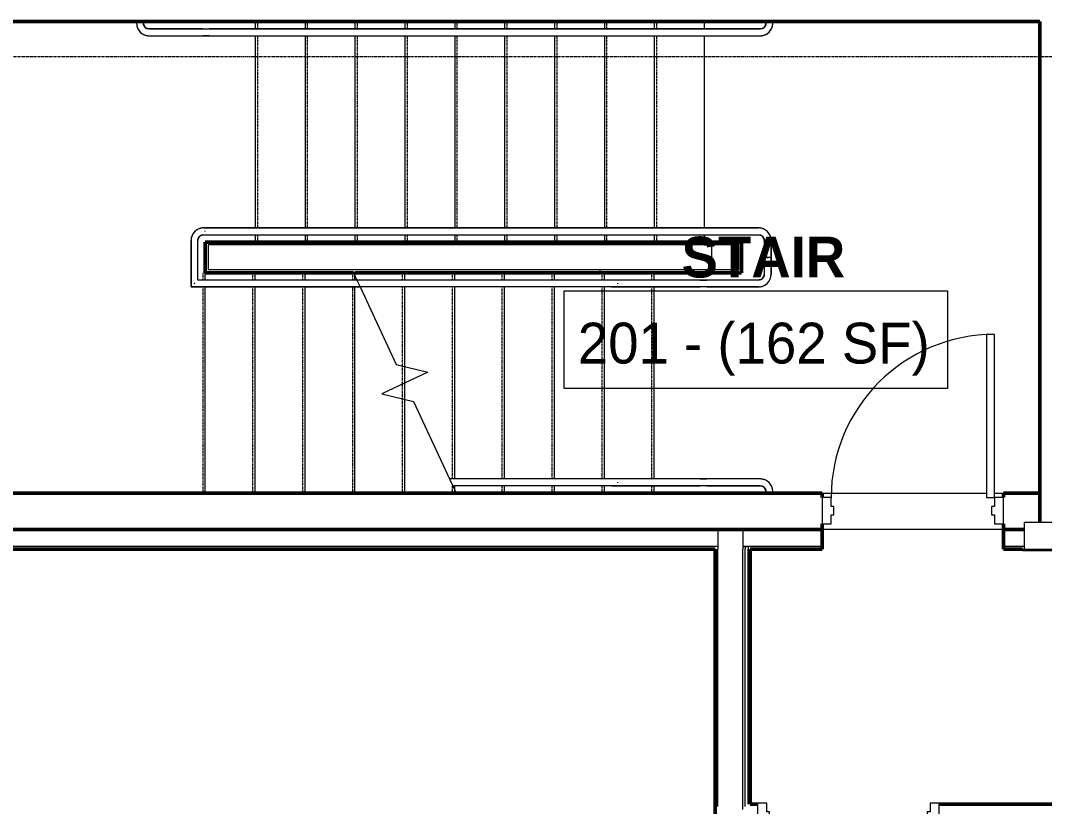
# Model space of a CAD drawing. Header units: inches. Extents: x -4218 to -1830, y 9767 to 12426.
# Drawn here: x -3812.1 to -3586.3, y 11369.9 to 11543.2 of the extents above; entities that cross this region are included whole.
import ezdxf

# ---------------------------------------------------------------- set-up
doc = ezdxf.new("R2010")
doc.units = ezdxf.units.IN
doc.header["$MEASUREMENT"] = 0
doc.linetypes.add('Grid Line 1_2_', pattern=[0.875, 0.5, -0.125, 0.125, -0.125])
doc.linetypes.add('Overhead 1_16_', pattern=[0.101562, 0.0625, -0.039062])
for name, color, linetype, lineweight in [('0-1', 7, 'Continuous', 5), ('0-3', 10, 'Continuous', 9), ('A-AREA-IDEN', 2, 'Continuous', 9), ('A-DOOR-1', 10, 'Continuous', 9), ('A-DOOR-2', 50, 'Continuous', 20), ('A-DOOR-FRAM-1', 50, 'Continuous', 20), ('A-FLOR-1', 253, 'Continuous', 9), ('A-FLOR-2', 252, 'Continuous', 9), ('A-FLOR-3', 10, 'Continuous', 9), ('A-FLOR-4', 192, 'Continuous', 9), ('A-FLOR-HRAL-1', 10, 'Continuous', 9), ('A-FLOR-HRAL-2', 252, 'Continuous', 9), ('A-WALL-1', 7, 'Continuous', 50), ('A-WALL-2', 250, 'Continuous', 13), ('E-FIRE-1', 10, 'Continuous', 9), ('I-WALL-1', 7, 'Continuous', 50), ('S-GRID-1', 1, 'Grid Line 1_2_', 9), ('S-STRS-1', 252, 'Continuous', 9), ('S-STRS-2', 253, 'Continuous', 9), ('S-STRS-3', 10, 'Continuous', 9), ('S-STRS-4', 10, 'Overhead 1_16_', 9), ('S-STRS-5', 252, 'Overhead 1_16_', 9), ('S-STRS-MBND-1', 10, 'Continuous', 9)]:
    doc.layers.add(name, color=color, linetype=linetype, lineweight=lineweight)
doc.styles.add('Century Gothic', font='ufonts.com_century-gothic.ttf', dxfattribs={"height": 9})
doc.styles.add('Century Gothic_B', font='GOTHICB.TTF', dxfattribs={"height": 9})

# ---------------------------------------------------------------- blocks, each defined once
blk = doc.blocks.new('HOLLOW METAL - UNIT DOOR-2191978-BACKGROUND - 2ND FLOOR')
at = {"layer": 'A-DOOR-1'}
blk.add_arc((18, 4.125), 36, 90, 180, dxfattribs=at)
at = {"layer": 'A-DOOR-2'}
for p, q in [((18, 40.125), (16.25, 40.125)), ((16.25, 40.125), (16.25, 4.125)), ((18, 4.125), (18, 40.125)), ((16.25, 4.125), (18, 4.125))]:
    blk.add_line(p, q, dxfattribs=at)
at = {"layer": 'A-DOOR-FRAM-1'}
for p, q in [((-18, 4.125), (-20, 4.125)), ((-20, 4.125), (-20, -3.875)), ((-18, 2.1875), (-18, 4.125)), ((18, 4.125), (18, 2.1875)), ((20, 4.125), (18, 4.125)), ((20, -3.875), (20, 4.125)), ((-17.375, 2.1875), (-18, 2.1875)), ((-17.375, -1.9375), (-17.375, 2.1875)), ((18, 2.1875), (17.375, 2.1875)), ((17.375, 2.1875), (17.375, -1.9375)), ((-18, -3.875), (-18, -1.9375)), ((-18, -1.9375), (-17.375, -1.9375)), ((17.375, -1.9375), (18, -1.9375)), ((18, -1.9375), (18, -3.875)), ((-20, -3.875), (-18, -3.875)), ((18, -3.875), (20, -3.875))]:
    blk.add_line(p, q, dxfattribs=at)
blk = doc.blocks.new('104416 - Fire Extinguishers - Wall - Class A - Light - 2A-2205784-BACKGROUND - 2ND FLOOR')
at = {"layer": 'E-FIRE-1'}
for p, q in [((13.19, 2.44), (13.19, 2.19)), ((23.19, 2.44), (13.19, 2.44)), ((13.19, 2.44), (23.19, 2.44)), ((13.19, 2.44), (13.19, 2.19)), ((14.41, 2.44), (14.41, 2.69)), ((14.44, 2.69), (14.84, 2.69)), ((14.44, 2.44), (14.44, 2.69)), ((14.84, 2.69), (15.03, 2.69)), ((14.84, 2.44), (14.84, 2.69)), ((15.03, 2.69), (15.11, 2.69)), ((15.03, 2.44), (15.03, 2.69)), ((15.11, 2.69), (15.24, 2.69)), ((15.11, 2.44), (15.11, 2.69)), ((15.24, 2.69), (15.51, 2.69)), ((15.24, 2.44), (15.24, 2.69)), ((15.51, 2.69), (15.73, 2.69)), ((15.51, 2.44), (15.51, 2.69)), ((15.73, 2.69), (15.87, 2.69)), ((15.73, 2.44), (15.73, 2.69)), ((15.87, 2.69), (15.91, 2.69)), ((15.87, 2.44), (15.87, 2.69)), ((15.91, 2.44), (15.91, 2.69)), ((15.94, 2.44), (15.94, 2.69)), ((23.19, 2.19), (23.19, 2.44)), ((23.19, 2.19), (23.19, 2.44)), ((23.19, 2.19), (13.19, 2.19)), ((13.63, -3.81), (13.63, 2.19)), ((22.75, 2.19), (22.75, -3.81)), ((22.75, -3.81), (13.63, -3.81))]:
    blk.add_line(p, q, dxfattribs=at)
blk = doc.blocks.new('CTR - 1st Phase - Common Walls_rvt-1-BACKGROUND - 2ND FLOOR')
at = {"layer": 'A-WALL-1'}
for p, q in [((-3635.32, 11430.99), (-3827.32, 11430.99)), ((-3635.32, 11426.61), (-3635.32, 11430.99)), ((-3590.7, 11430.99), (-3595.32, 11430.99)), ((-3595.32, 11430.99), (-3595.32, 11426.61)), ((-3827.32, 11426.61), (-3658.9, 11426.61)), ((-3651.15, 11426.61), (-3635.32, 11426.61)), ((-3595.32, 11426.61), (-3591.14, 11426.61))]:
    blk.add_line(p, q, dxfattribs=at)
at = {"layer": 'A-WALL-2'}
for p, q in [((-3658.27, 11430.74), (-3827.32, 11430.74)), ((-3658.27, 11430.74), (-3652.77, 11430.74)), ((-3658.27, 11430.74), (-3658.27, 11427.24)), ((-3652.77, 11430.74), (-3658.27, 11430.74)), ((-3652.77, 11430.74), (-3652.77, 11427.24)), ((-3635.32, 11430.74), (-3652.77, 11430.74)), ((-3590.7, 11430.74), (-3595.32, 11430.74)), ((-3658.27, 11427.24), (-3827.32, 11427.24)), ((-3658.27, 11427.24), (-3658.27, 11426.61)), ((-3658.27, 11370.36), (-3658.27, 11426.61)), ((-3652.77, 11427.24), (-3652.27, 11427.24)), ((-3652.77, 11427.24), (-3652.77, 11426.61)), ((-3652.27, 11427.24), (-3652.77, 11427.24)), ((-3652.77, 11370.36), (-3652.77, 11426.61)), ((-3652.27, 11427.24), (-3651.65, 11427.24)), ((-3652.27, 11427.24), (-3652.27, 11426.61)), ((-3651.65, 11427.24), (-3652.27, 11427.24)), ((-3652.27, 11370.36), (-3652.27, 11426.61)), ((-3651.65, 11427.24), (-3651.65, 11426.61)), ((-3635.32, 11427.24), (-3651.65, 11427.24)), ((-3651.65, 11370.36), (-3651.65, 11426.61)), ((-3590.7, 11427.24), (-3595.32, 11427.24)), ((-3658.27, 11369.86), (-3658.27, 11370.36)), ((-3652.77, 11369.24), (-3652.77, 11370.36)), ((-3652.27, 11369.86), (-3652.27, 11370.36))]:
    blk.add_line(p, q, dxfattribs=at)
at = {"layer": 'I-WALL-1'}
for p, q in [((-3658.9, 11426.61), (-3658.9, 11370.36)), ((-3651.15, 11370.36), (-3651.15, 11426.61)), ((-3658.9, 11370.36), (-3658.9, 11363.24)), ((-3649.52, 11370.36), (-3651.15, 11370.36)), ((-3479.55, 11370.36), (-3609.52, 11370.36))]:
    blk.add_line(p, q, dxfattribs=at)
at = {"layer": '0-3', "rotation": 180}
for name, p in [('104416 - Fire Extinguishers - Wall - Class A - Light - 2A-2205784-BACKGROUND - 2ND FLOOR', (-3567.95, 11428.8)), ('HOLLOW METAL - UNIT DOOR-2191978-BACKGROUND - 2ND FLOOR', (-3629.52, 11366.74))]:
    blk.add_blockref(name, p, dxfattribs=at)
blk = doc.blocks.new('HOLLOW METAL - STAIR DOOR 3-0 x 7-0-2453423-BACKGROUND - 2ND FLOOR')
at = {"layer": 'A-DOOR-1'}
blk.add_arc((18, 3.25), 36, 90, 180, dxfattribs=at)
at = {"layer": 'A-DOOR-2'}
for p, q in [((18, 39.25), (16.25, 39.25)), ((16.25, 39.25), (16.25, 3.25)), ((18, 3.25), (18, 39.25)), ((16.25, 3.25), (18, 3.25))]:
    blk.add_line(p, q, dxfattribs=at)
at = {"layer": 'A-DOOR-FRAM-1'}
for p, q in [((-18, 3.25), (-20, 3.25)), ((-20, 3.25), (-20, -2.5)), ((-18, 1.3125), (-18, 3.25)), ((18, 3.25), (18, 1.3125)), ((20, 3.25), (18, 3.25)), ((20, -2.5), (20, 3.25)), ((-17.375, 1.3125), (-18, 1.3125)), ((-17.375, -0.5625), (-17.375, 1.3125)), ((18, 1.3125), (17.375, 1.3125)), ((17.375, 1.3125), (17.375, -0.5625)), ((-18, -2.5), (-18, -0.5625)), ((-18, -0.5625), (-17.375, -0.5625)), ((17.375, -0.5625), (18, -0.5625)), ((18, -0.5625), (18, -2.5)), ((-20, -2.5), (-18, -2.5)), ((18, -2.5), (20, -2.5))]:
    blk.add_line(p, q, dxfattribs=at)
blk = doc.blocks.new('Top Rail Type - Top Rail_Internal_-2424881-BACKGROUND - 2ND FLOOR')
at = {"layer": 'A-FLOR-HRAL-1'}
for p, q in [((-3771.3, 11497.49), (-3771.7, 11497.49)), ((-3771.7, 11495.99), (-3771.3, 11495.99)), ((-3759.93, 11497.49), (-3771.11, 11497.49)), ((-3771.11, 11495.99), (-3759.93, 11495.99)), ((-3661.41, 11497.49), (-3759.93, 11497.49)), ((-3759.93, 11495.99), (-3661.41, 11495.99)), ((-3649.32, 11497.49), (-3660.76, 11497.49)), ((-3660.76, 11495.99), (-3649.32, 11495.99)), ((-3774.45, 11494.74), (-3774.45, 11484.49)), ((-3772.95, 11485.99), (-3772.95, 11494.74)), ((-3648.07, 11494.74), (-3648.07, 11490.99)), ((-3646.57, 11490.99), (-3646.57, 11494.74)), ((-3647.23, 11490.99), (-3647.42, 11490.99)), ((-3774.45, 11484.49), (-3771.89, 11484.49)), ((-3771.89, 11485.99), (-3772.95, 11485.99)), ((-3737.9, 11485.99), (-3771.23, 11485.99)), ((-3771.23, 11484.49), (-3737.2, 11484.49))]:
    blk.add_line(p, q, dxfattribs=at)
at = {"layer": 'A-FLOR-HRAL-1', "flags": 128}
for points in [[(-3771.7, 11497.49), (-3771.81, 11497.49), (-3771.92, 11497.48), (-3772.03, 11497.47), (-3772.14, 11497.45), (-3772.25, 11497.43), (-3772.35, 11497.41), (-3772.46, 11497.38), (-3772.56, 11497.35), (-3772.67, 11497.31), (-3772.77, 11497.27), (-3772.87, 11497.23), (-3772.97, 11497.18), (-3773.07, 11497.13), (-3773.16, 11497.07), (-3773.25, 11497.01), (-3773.34, 11496.95), (-3773.43, 11496.88), (-3773.51, 11496.81), (-3773.59, 11496.73), (-3773.67, 11496.66), (-3773.75, 11496.57), (-3773.82, 11496.49), (-3773.89, 11496.41), (-3773.95, 11496.32), (-3774.01, 11496.23), (-3774.07, 11496.13), (-3774.12, 11496.04), (-3774.17, 11495.94), (-3774.22, 11495.84), (-3774.26, 11495.74), (-3774.3, 11495.63), (-3774.33, 11495.53), (-3774.36, 11495.42), (-3774.39, 11495.31), (-3774.41, 11495.21), (-3774.43, 11495.1), (-3774.44, 11494.99), (-3774.45, 11494.88), (-3774.45, 11494.77), (-3774.45, 11494.74)], [(-3772.95, 11494.74), (-3772.95, 11494.79), (-3772.94, 11494.84), (-3772.94, 11494.89), (-3772.93, 11494.94), (-3772.92, 11494.99), (-3772.91, 11495.04), (-3772.9, 11495.08), (-3772.89, 11495.13), (-3772.87, 11495.18), (-3772.85, 11495.23), (-3772.83, 11495.27), (-3772.81, 11495.32), (-3772.78, 11495.36), (-3772.76, 11495.4), (-3772.73, 11495.45), (-3772.7, 11495.49), (-3772.67, 11495.53), (-3772.64, 11495.56), (-3772.6, 11495.6), (-3772.57, 11495.64), (-3772.53, 11495.67), (-3772.5, 11495.7), (-3772.46, 11495.73), (-3772.42, 11495.76), (-3772.37, 11495.79), (-3772.33, 11495.82), (-3772.29, 11495.84), (-3772.24, 11495.86), (-3772.2, 11495.89), (-3772.15, 11495.9), (-3772.1, 11495.92), (-3772.06, 11495.94), (-3772.01, 11495.95), (-3771.96, 11495.96), (-3771.91, 11495.97), (-3771.86, 11495.98), (-3771.81, 11495.98), (-3771.76, 11495.99), (-3771.71, 11495.99), (-3771.7, 11495.99)], [(-3660.76, 11497.49), (-3660.81, 11497.49), (-3660.86, 11497.49), (-3660.91, 11497.49), (-3660.95, 11497.49), (-3661, 11497.49), (-3661.05, 11497.49), (-3661.1, 11497.49), (-3661.15, 11497.49), (-3661.2, 11497.49), (-3661.24, 11497.49), (-3661.29, 11497.49), (-3661.33, 11497.49), (-3661.38, 11497.49), (-3661.41, 11497.49)], [(-3661.41, 11495.99), (-3661.37, 11495.99), (-3661.33, 11495.99), (-3661.28, 11495.99), (-3661.23, 11495.99), (-3661.19, 11495.99), (-3661.14, 11495.99), (-3661.09, 11495.99), (-3661.04, 11495.99), (-3661, 11495.99), (-3660.95, 11495.99), (-3660.9, 11495.99), (-3660.85, 11495.99), (-3660.8, 11495.99), (-3660.76, 11495.99)], [(-3646.57, 11494.74), (-3646.58, 11494.85), (-3646.58, 11494.96), (-3646.59, 11495.07), (-3646.61, 11495.18), (-3646.63, 11495.29), (-3646.65, 11495.39), (-3646.68, 11495.5), (-3646.71, 11495.6), (-3646.75, 11495.71), (-3646.79, 11495.81), (-3646.84, 11495.91), (-3646.88, 11496.01), (-3646.94, 11496.11), (-3646.99, 11496.2), (-3647.05, 11496.29), (-3647.12, 11496.38), (-3647.19, 11496.47), (-3647.26, 11496.55), (-3647.33, 11496.63), (-3647.41, 11496.71), (-3647.49, 11496.79), (-3647.57, 11496.86), (-3647.66, 11496.93), (-3647.75, 11496.99), (-3647.84, 11497.05), (-3647.93, 11497.11), (-3648.03, 11497.16), (-3648.13, 11497.21), (-3648.23, 11497.26), (-3648.33, 11497.3), (-3648.43, 11497.34), (-3648.54, 11497.37), (-3648.64, 11497.4), (-3648.75, 11497.43), (-3648.86, 11497.45), (-3648.97, 11497.47), (-3649.07, 11497.48), (-3649.18, 11497.49), (-3649.29, 11497.49), (-3649.32, 11497.49)], [(-3649.32, 11495.99), (-3649.27, 11495.99), (-3649.22, 11495.99), (-3649.17, 11495.98), (-3649.12, 11495.97), (-3649.08, 11495.96), (-3649.03, 11495.95), (-3648.98, 11495.94), (-3648.93, 11495.93), (-3648.88, 11495.91), (-3648.84, 11495.89), (-3648.79, 11495.87), (-3648.75, 11495.85), (-3648.7, 11495.82), (-3648.66, 11495.8), (-3648.62, 11495.77), (-3648.58, 11495.74), (-3648.54, 11495.71), (-3648.5, 11495.68), (-3648.46, 11495.65), (-3648.43, 11495.61), (-3648.39, 11495.57), (-3648.36, 11495.54), (-3648.33, 11495.5), (-3648.3, 11495.46), (-3648.27, 11495.41), (-3648.25, 11495.37), (-3648.22, 11495.33), (-3648.2, 11495.28), (-3648.18, 11495.24), (-3648.16, 11495.19), (-3648.14, 11495.15), (-3648.13, 11495.1), (-3648.11, 11495.05), (-3648.1, 11495), (-3648.09, 11494.95), (-3648.08, 11494.9), (-3648.08, 11494.85), (-3648.08, 11494.8), (-3648.07, 11494.75), (-3648.07, 11494.74)], [(-3771.23, 11485.99), (-3771.28, 11485.99), (-3771.32, 11485.99), (-3771.37, 11485.99), (-3771.41, 11485.99), (-3771.46, 11485.99), (-3771.51, 11485.99), (-3771.55, 11485.99), (-3771.6, 11485.99), (-3771.65, 11485.99), (-3771.7, 11485.99), (-3771.75, 11485.99), (-3771.8, 11485.99), (-3771.85, 11485.99), (-3771.89, 11485.99)], [(-3771.89, 11484.49), (-3771.84, 11484.49), (-3771.79, 11484.49), (-3771.74, 11484.49), (-3771.69, 11484.49), (-3771.64, 11484.49), (-3771.59, 11484.49), (-3771.55, 11484.49), (-3771.5, 11484.49), (-3771.45, 11484.49), (-3771.41, 11484.49), (-3771.36, 11484.49), (-3771.31, 11484.49), (-3771.27, 11484.49), (-3771.23, 11484.49)]]:
    blk.add_lwpolyline(points, dxfattribs=at)
at = {"layer": 'A-FLOR-HRAL-1'}
blk.add_open_spline([(-3771.32, 11496.66), (-3771.32, 11496.69), (-3771.32, 11496.74), (-3771.32, 11496.79), (-3771.32, 11496.82)], degree=3, dxfattribs=at)
blk.add_open_spline([(-3773.61, 11485.33), (-3773.62, 11485.32), (-3773.65, 11485.29), (-3773.7, 11485.24), (-3773.75, 11485.19), (-3773.78, 11485.16), (-3773.79, 11485.15)], degree=3, knots=[0.46086968, 0.46086968, 0.46086968, 0.46086968, 0.47916667, 0.5, 0.52083333, 0.53913032, 0.53913032, 0.53913032, 0.53913032], dxfattribs=at)
blk = doc.blocks.new('Top Rail Type - Top Rail_Internal_-V184-BACKGROUND - 2ND FLOOR')
at = {"layer": 'A-FLOR-HRAL-1'}
for p, q in [((-3771.7, 11497.49), (-3771.32, 11497.49)), ((-3771.7, 11495.99), (-3771.32, 11495.99)), ((-3771.32, 11497.49), (-3661.81, 11497.49)), ((-3771.32, 11495.99), (-3661.81, 11495.99)), ((-3661.81, 11497.49), (-3660.76, 11497.49)), ((-3661.81, 11495.99), (-3660.76, 11495.99)), ((-3660.76, 11497.49), (-3649.32, 11497.49)), ((-3660.76, 11495.99), (-3649.32, 11495.99)), ((-3774.45, 11484.49), (-3774.45, 11494.74)), ((-3772.95, 11485.99), (-3772.95, 11494.74)), ((-3648.07, 11494.74), (-3648.07, 11490.99)), ((-3646.57, 11494.74), (-3646.57, 11490.99)), ((-3646.57, 11490.99), (-3648.07, 11490.99)), ((-3771.89, 11484.49), (-3774.45, 11484.49)), ((-3771.89, 11485.99), (-3772.95, 11485.99)), ((-3770.84, 11485.99), (-3771.89, 11485.99)), ((-3770.84, 11484.49), (-3771.89, 11484.49)), ((-3737.9, 11485.99), (-3770.84, 11485.99)), ((-3737.2, 11484.49), (-3770.84, 11484.49))]:
    blk.add_line(p, q, dxfattribs=at)
for centre, radius, start, end in [((-3771.7, 11494.74), 2.75, 90, 180), ((-3771.7, 11494.74), 1.25, 90, 180), ((-3649.32, 11494.74), 2.75, 0, 90), ((-3649.32, 11494.74), 1.25, 0, 90)]:
    blk.add_arc(centre, radius, start, end, dxfattribs=at)
blk = doc.blocks.new('Top Rail Type - Top Rail_Internal_-2424883-BACKGROUND - 2ND FLOOR')
at = {"layer": 'A-FLOR-HRAL-1'}
for p, q in [((-3648.07, 11490.99), (-3648.07, 11487.24)), ((-3647.42, 11490.99), (-3647.23, 11490.99)), ((-3646.57, 11487.24), (-3646.57, 11490.99)), ((-3662.21, 11485.99), (-3681.73, 11485.99)), ((-3681.73, 11484.49), (-3662.21, 11484.49)), ((-3680.33, 11485.16), (-3680.33, 11485.32)), ((-3649.32, 11485.99), (-3660.75, 11485.99)), ((-3660.75, 11484.49), (-3649.32, 11484.49))]:
    blk.add_line(p, q, dxfattribs=at)
at = {"layer": 'A-FLOR-HRAL-1', "flags": 128}
for points in [[(-3649.32, 11484.49), (-3649.21, 11484.49), (-3649.1, 11484.5), (-3648.99, 11484.51), (-3648.89, 11484.52), (-3648.78, 11484.54), (-3648.67, 11484.57), (-3648.56, 11484.6), (-3648.46, 11484.63), (-3648.35, 11484.67), (-3648.25, 11484.71), (-3648.15, 11484.75), (-3648.05, 11484.8), (-3647.96, 11484.85), (-3647.86, 11484.91), (-3647.77, 11484.97), (-3647.68, 11485.03), (-3647.59, 11485.1), (-3647.51, 11485.17), (-3647.43, 11485.25), (-3647.35, 11485.32), (-3647.28, 11485.4), (-3647.2, 11485.49), (-3647.14, 11485.57), (-3647.07, 11485.66), (-3647.01, 11485.75), (-3646.95, 11485.85), (-3646.9, 11485.94), (-3646.85, 11486.04), (-3646.8, 11486.14), (-3646.76, 11486.24), (-3646.72, 11486.35), (-3646.69, 11486.45), (-3646.66, 11486.56), (-3646.63, 11486.66), (-3646.61, 11486.77), (-3646.6, 11486.88), (-3646.59, 11486.99), (-3646.58, 11487.1), (-3646.57, 11487.21), (-3646.57, 11487.24)], [(-3648.07, 11487.24), (-3648.07, 11487.19), (-3648.08, 11487.14), (-3648.08, 11487.09), (-3648.09, 11487.04), (-3648.1, 11486.99), (-3648.11, 11486.94), (-3648.12, 11486.89), (-3648.14, 11486.85), (-3648.15, 11486.8), (-3648.17, 11486.75), (-3648.19, 11486.71), (-3648.21, 11486.66), (-3648.24, 11486.62), (-3648.26, 11486.58), (-3648.29, 11486.53), (-3648.32, 11486.49), (-3648.35, 11486.45), (-3648.38, 11486.42), (-3648.42, 11486.38), (-3648.45, 11486.34), (-3648.49, 11486.31), (-3648.53, 11486.28), (-3648.57, 11486.24), (-3648.61, 11486.22), (-3648.65, 11486.19), (-3648.69, 11486.16), (-3648.73, 11486.14), (-3648.78, 11486.11), (-3648.82, 11486.09), (-3648.87, 11486.07), (-3648.92, 11486.06), (-3648.97, 11486.04), (-3649.01, 11486.03), (-3649.06, 11486.02), (-3649.11, 11486.01), (-3649.16, 11486), (-3649.21, 11485.99), (-3649.26, 11485.99), (-3649.31, 11485.99), (-3649.32, 11485.99)], [(-3662.21, 11485.99), (-3662.12, 11485.99), (-3662.02, 11485.99), (-3661.92, 11485.99), (-3661.82, 11485.99), (-3661.72, 11485.99), (-3661.62, 11485.99), (-3661.51, 11485.99), (-3661.41, 11485.99), (-3661.3, 11485.99), (-3661.19, 11485.99), (-3661.08, 11485.99), (-3660.97, 11485.99), (-3660.86, 11485.99), (-3660.75, 11485.99), (-3660.75, 11485.99)], [(-3660.75, 11484.49), (-3660.86, 11484.49), (-3660.96, 11484.49), (-3661.07, 11484.49), (-3661.18, 11484.49), (-3661.29, 11484.49), (-3661.4, 11484.49), (-3661.51, 11484.49), (-3661.61, 11484.49), (-3661.71, 11484.49), (-3661.82, 11484.49), (-3661.92, 11484.49), (-3662.01, 11484.49), (-3662.11, 11484.49), (-3662.21, 11484.49), (-3662.21, 11484.49)]]:
    blk.add_lwpolyline(points, dxfattribs=at)
blk = doc.blocks.new('Top Rail Type - Top Rail_Internal_-V189-BACKGROUND - 2ND FLOOR')
at = {"layer": 'A-FLOR-HRAL-1'}
for p, q in [((-3646.57, 11490.99), (-3648.07, 11490.99)), ((-3648.07, 11490.99), (-3648.07, 11487.24)), ((-3646.57, 11490.99), (-3646.57, 11487.24)), ((-3737.9, 11485.99), (-3737.2, 11484.49)), ((-3661.81, 11485.99), (-3737.9, 11485.99)), ((-3661.81, 11484.49), (-3737.2, 11484.49)), ((-3660.75, 11485.99), (-3661.81, 11485.99)), ((-3660.75, 11484.49), (-3661.81, 11484.49)), ((-3649.32, 11485.99), (-3660.75, 11485.99)), ((-3649.32, 11484.49), (-3660.75, 11484.49))]:
    blk.add_line(p, q, dxfattribs=at)
for radius in [1.25, 2.75]:
    blk.add_arc((-3649.32, 11487.24), radius, 270, 0, dxfattribs=at)
blk = doc.blocks.new('Top Rail Type - Top Rail_Internal_-2364951-BACKGROUND - 2ND FLOOR')
at = {"layer": 'A-FLOR-HRAL-1'}
for p, q in [((-3662.21, 11442.11), (-3681.73, 11442.11)), ((-3680.33, 11441.29), (-3680.33, 11441.44)), ((-3648.95, 11442.11), (-3660.75, 11442.11)), ((-3681.73, 11440.61), (-3662.21, 11440.61)), ((-3660.75, 11440.61), (-3648.95, 11440.61)), ((-3647.7, 11439.36), (-3647.7, 11438.99)), ((-3646.2, 11438.99), (-3646.2, 11439.36))]:
    blk.add_line(p, q, dxfattribs=at)
at = {"layer": 'A-FLOR-HRAL-1', "flags": 128}
for points in [[(-3662.21, 11442.11), (-3662.12, 11442.11), (-3662.02, 11442.11), (-3661.92, 11442.11), (-3661.82, 11442.11), (-3661.72, 11442.11), (-3661.62, 11442.11), (-3661.51, 11442.11), (-3661.41, 11442.11), (-3661.3, 11442.11), (-3661.19, 11442.11), (-3661.08, 11442.11), (-3660.97, 11442.11), (-3660.86, 11442.11), (-3660.75, 11442.11), (-3660.75, 11442.11)], [(-3646.2, 11439.36), (-3646.2, 11439.47), (-3646.21, 11439.58), (-3646.22, 11439.69), (-3646.23, 11439.8), (-3646.25, 11439.91), (-3646.28, 11440.02), (-3646.31, 11440.12), (-3646.34, 11440.23), (-3646.38, 11440.33), (-3646.42, 11440.44), (-3646.46, 11440.54), (-3646.51, 11440.63), (-3646.56, 11440.73), (-3646.62, 11440.83), (-3646.68, 11440.92), (-3646.74, 11441.01), (-3646.81, 11441.09), (-3646.88, 11441.18), (-3646.96, 11441.26), (-3647.03, 11441.34), (-3647.11, 11441.41), (-3647.2, 11441.48), (-3647.28, 11441.55), (-3647.37, 11441.62), (-3647.46, 11441.68), (-3647.56, 11441.74), (-3647.65, 11441.79), (-3647.75, 11441.84), (-3647.85, 11441.89), (-3647.95, 11441.93), (-3648.06, 11441.97), (-3648.16, 11442), (-3648.27, 11442.03), (-3648.37, 11442.05), (-3648.48, 11442.07), (-3648.59, 11442.09), (-3648.7, 11442.1), (-3648.81, 11442.11), (-3648.92, 11442.11), (-3648.95, 11442.11)], [(-3660.75, 11440.61), (-3660.86, 11440.61), (-3660.96, 11440.61), (-3661.07, 11440.61), (-3661.18, 11440.61), (-3661.29, 11440.61), (-3661.4, 11440.61), (-3661.51, 11440.61), (-3661.61, 11440.61), (-3661.71, 11440.61), (-3661.82, 11440.61), (-3661.92, 11440.61), (-3662.01, 11440.61), (-3662.11, 11440.61), (-3662.21, 11440.61), (-3662.21, 11440.61)], [(-3648.95, 11440.61), (-3648.9, 11440.61), (-3648.85, 11440.61), (-3648.8, 11440.61), (-3648.75, 11440.6), (-3648.7, 11440.59), (-3648.65, 11440.58), (-3648.6, 11440.57), (-3648.56, 11440.55), (-3648.51, 11440.53), (-3648.46, 11440.52), (-3648.42, 11440.5), (-3648.37, 11440.47), (-3648.33, 11440.45), (-3648.28, 11440.42), (-3648.24, 11440.4), (-3648.2, 11440.37), (-3648.16, 11440.34), (-3648.12, 11440.3), (-3648.09, 11440.27), (-3648.05, 11440.24), (-3648.02, 11440.2), (-3647.99, 11440.16), (-3647.95, 11440.12), (-3647.92, 11440.08), (-3647.9, 11440.04), (-3647.87, 11440), (-3647.85, 11439.95), (-3647.82, 11439.91), (-3647.8, 11439.86), (-3647.78, 11439.82), (-3647.77, 11439.77), (-3647.75, 11439.72), (-3647.74, 11439.67), (-3647.73, 11439.63), (-3647.72, 11439.58), (-3647.71, 11439.53), (-3647.7, 11439.48), (-3647.7, 11439.43), (-3647.7, 11439.38), (-3647.7, 11439.36)]]:
    blk.add_lwpolyline(points, dxfattribs=at)
at = {"layer": 'A-FLOR-HRAL-2'}
for p, q in [((-3647.7, 11438.99), (-3647.7, 11438.74)), ((-3646.2, 11438.74), (-3646.2, 11438.99)), ((-3646.86, 11438.74), (-3647.04, 11438.74))]:
    blk.add_line(p, q, dxfattribs=at)
blk = doc.blocks.new('Top Rail Type - Top Rail_Internal_-V190-BACKGROUND - 2ND FLOOR')
at = {"layer": 'A-FLOR-HRAL-1'}
for p, q in [((-3717.44, 11442.11), (-3716.74, 11440.61)), ((-3661.81, 11442.11), (-3717.44, 11442.11)), ((-3660.75, 11442.11), (-3661.81, 11442.11)), ((-3648.95, 11442.11), (-3660.75, 11442.11)), ((-3661.81, 11440.61), (-3716.74, 11440.61)), ((-3660.75, 11440.61), (-3661.81, 11440.61)), ((-3648.95, 11440.61), (-3660.75, 11440.61)), ((-3647.7, 11438.99), (-3647.7, 11439.36)), ((-3646.2, 11438.99), (-3646.2, 11439.36))]:
    blk.add_line(p, q, dxfattribs=at)
for radius in [2.75, 1.25]:
    blk.add_arc((-3648.95, 11439.36), radius, 0, 90, dxfattribs=at)
at = {"layer": 'A-FLOR-HRAL-2'}
for p, q in [((-3647.7, 11438.74), (-3647.7, 11438.99)), ((-3646.2, 11438.74), (-3646.2, 11438.99)), ((-3647.7, 11438.74), (-3646.2, 11438.74))]:
    blk.add_line(p, q, dxfattribs=at)
blk = doc.blocks.new('Top Rail Type - Top Rail_Internal_-2375079-BACKGROUND - 2ND FLOOR')
at = {"layer": 'A-FLOR-HRAL-1'}
for p, q in [((-3786.45, 11542.99), (-3786.45, 11542.61)), ((-3784.95, 11542.61), (-3784.95, 11542.99)), ((-3647.7, 11542.99), (-3647.7, 11542.61)), ((-3646.2, 11542.61), (-3646.2, 11542.99)), ((-3771.89, 11541.36), (-3783.7, 11541.36)), ((-3661.41, 11541.36), (-3770.45, 11541.36)), ((-3648.95, 11541.36), (-3660.76, 11541.36)), ((-3783.7, 11539.86), (-3771.89, 11539.86)), ((-3770.45, 11539.86), (-3661.41, 11539.86)), ((-3660.76, 11539.86), (-3648.95, 11539.86))]:
    blk.add_line(p, q, dxfattribs=at)
at = {"layer": 'A-FLOR-HRAL-1', "flags": 128}
for points in [[(-3786.45, 11542.61), (-3786.45, 11542.5), (-3786.44, 11542.39), (-3786.43, 11542.29), (-3786.41, 11542.18), (-3786.39, 11542.07), (-3786.37, 11541.96), (-3786.34, 11541.85), (-3786.31, 11541.75), (-3786.27, 11541.65), (-3786.23, 11541.54), (-3786.19, 11541.44), (-3786.14, 11541.34), (-3786.09, 11541.25), (-3786.03, 11541.15), (-3785.97, 11541.06), (-3785.9, 11540.97), (-3785.84, 11540.89), (-3785.77, 11540.8), (-3785.69, 11540.72), (-3785.61, 11540.64), (-3785.53, 11540.57), (-3785.45, 11540.49), (-3785.36, 11540.43), (-3785.28, 11540.36), (-3785.18, 11540.3), (-3785.09, 11540.24), (-3784.99, 11540.19), (-3784.9, 11540.14), (-3784.8, 11540.09), (-3784.7, 11540.05), (-3784.59, 11540.01), (-3784.49, 11539.98), (-3784.38, 11539.95), (-3784.27, 11539.93), (-3784.17, 11539.9), (-3784.06, 11539.89), (-3783.95, 11539.88), (-3783.84, 11539.87), (-3783.73, 11539.86), (-3783.7, 11539.86)], [(-3783.7, 11541.36), (-3783.75, 11541.37), (-3783.8, 11541.37), (-3783.85, 11541.37), (-3783.9, 11541.38), (-3783.95, 11541.39), (-3784, 11541.4), (-3784.04, 11541.41), (-3784.09, 11541.43), (-3784.14, 11541.44), (-3784.19, 11541.46), (-3784.23, 11541.48), (-3784.28, 11541.51), (-3784.32, 11541.53), (-3784.36, 11541.56), (-3784.4, 11541.58), (-3784.45, 11541.61), (-3784.48, 11541.64), (-3784.52, 11541.67), (-3784.56, 11541.71), (-3784.6, 11541.74), (-3784.63, 11541.78), (-3784.66, 11541.82), (-3784.69, 11541.86), (-3784.72, 11541.9), (-3784.75, 11541.94), (-3784.78, 11541.98), (-3784.8, 11542.03), (-3784.82, 11542.07), (-3784.84, 11542.12), (-3784.86, 11542.16), (-3784.88, 11542.21), (-3784.9, 11542.26), (-3784.91, 11542.3), (-3784.92, 11542.35), (-3784.93, 11542.4), (-3784.94, 11542.45), (-3784.94, 11542.5), (-3784.95, 11542.55), (-3784.95, 11542.6), (-3784.95, 11542.61)], [(-3771.89, 11541.36), (-3771.78, 11541.36), (-3771.67, 11541.36), (-3771.56, 11541.36), (-3771.45, 11541.36), (-3771.35, 11541.36), (-3771.24, 11541.36), (-3771.13, 11541.36), (-3771.03, 11541.36), (-3770.92, 11541.36), (-3770.82, 11541.36), (-3770.72, 11541.36), (-3770.62, 11541.36), (-3770.53, 11541.36), (-3770.45, 11541.36)], [(-3660.76, 11541.36), (-3660.81, 11541.36), (-3660.86, 11541.36), (-3660.91, 11541.36), (-3660.95, 11541.36), (-3661, 11541.36), (-3661.05, 11541.36), (-3661.1, 11541.36), (-3661.15, 11541.36), (-3661.2, 11541.36), (-3661.24, 11541.36), (-3661.29, 11541.36), (-3661.33, 11541.36), (-3661.38, 11541.36), (-3661.41, 11541.36)], [(-3648.95, 11539.86), (-3648.84, 11539.87), (-3648.73, 11539.87), (-3648.62, 11539.88), (-3648.51, 11539.9), (-3648.4, 11539.92), (-3648.3, 11539.94), (-3648.19, 11539.97), (-3648.08, 11540), (-3647.98, 11540.04), (-3647.88, 11540.08), (-3647.78, 11540.13), (-3647.68, 11540.18), (-3647.58, 11540.23), (-3647.49, 11540.28), (-3647.4, 11540.34), (-3647.31, 11540.41), (-3647.22, 11540.48), (-3647.14, 11540.55), (-3647.05, 11540.62), (-3646.98, 11540.7), (-3646.9, 11540.78), (-3646.83, 11540.86), (-3646.76, 11540.95), (-3646.7, 11541.04), (-3646.63, 11541.13), (-3646.58, 11541.22), (-3646.52, 11541.32), (-3646.47, 11541.42), (-3646.43, 11541.52), (-3646.39, 11541.62), (-3646.35, 11541.72), (-3646.31, 11541.83), (-3646.28, 11541.93), (-3646.26, 11542.04), (-3646.24, 11542.15), (-3646.22, 11542.26), (-3646.21, 11542.37), (-3646.2, 11542.47), (-3646.2, 11542.58), (-3646.2, 11542.61)], [(-3647.7, 11542.61), (-3647.7, 11542.56), (-3647.7, 11542.51), (-3647.71, 11542.46), (-3647.71, 11542.42), (-3647.72, 11542.37), (-3647.73, 11542.32), (-3647.75, 11542.27), (-3647.76, 11542.22), (-3647.78, 11542.17), (-3647.8, 11542.13), (-3647.82, 11542.08), (-3647.84, 11542.04), (-3647.86, 11541.99), (-3647.89, 11541.95), (-3647.92, 11541.91), (-3647.95, 11541.87), (-3647.98, 11541.83), (-3648.01, 11541.79), (-3648.04, 11541.75), (-3648.08, 11541.72), (-3648.11, 11541.68), (-3648.15, 11541.65), (-3648.19, 11541.62), (-3648.23, 11541.59), (-3648.27, 11541.56), (-3648.32, 11541.54), (-3648.36, 11541.51), (-3648.4, 11541.49), (-3648.45, 11541.47), (-3648.5, 11541.45), (-3648.54, 11541.43), (-3648.59, 11541.42), (-3648.64, 11541.4), (-3648.69, 11541.39), (-3648.74, 11541.38), (-3648.79, 11541.38), (-3648.84, 11541.37), (-3648.89, 11541.37), (-3648.94, 11541.36), (-3648.95, 11541.36)], [(-3770.45, 11539.86), (-3770.54, 11539.86), (-3770.64, 11539.86), (-3770.74, 11539.86), (-3770.84, 11539.86), (-3770.94, 11539.86), (-3771.04, 11539.86), (-3771.15, 11539.86), (-3771.26, 11539.86), (-3771.36, 11539.86), (-3771.47, 11539.86), (-3771.58, 11539.86), (-3771.69, 11539.86), (-3771.8, 11539.86), (-3771.89, 11539.86)], [(-3661.41, 11539.86), (-3661.37, 11539.86), (-3661.33, 11539.86), (-3661.28, 11539.86), (-3661.23, 11539.86), (-3661.19, 11539.86), (-3661.14, 11539.86), (-3661.09, 11539.86), (-3661.04, 11539.86), (-3661, 11539.86), (-3660.95, 11539.86), (-3660.9, 11539.86), (-3660.85, 11539.86), (-3660.8, 11539.86), (-3660.76, 11539.86)]]:
    blk.add_lwpolyline(points, dxfattribs=at)
at = {"layer": 'A-FLOR-HRAL-2'}
for p, q in [((-3786.45, 11543.24), (-3786.45, 11542.99)), ((-3785.79, 11543.24), (-3785.61, 11543.24)), ((-3784.95, 11542.99), (-3784.95, 11543.24)), ((-3647.7, 11543.24), (-3647.7, 11542.99)), ((-3647.04, 11543.24), (-3646.86, 11543.24)), ((-3646.2, 11542.99), (-3646.2, 11543.24))]:
    blk.add_line(p, q, dxfattribs=at)
blk = doc.blocks.new('Top Rail Type - Top Rail_Internal_-V193-BACKGROUND - 2ND FLOOR')
at = {"layer": 'A-FLOR-HRAL-1'}
for p, q in [((-3786.45, 11542.99), (-3786.45, 11542.61)), ((-3784.95, 11542.99), (-3784.95, 11542.61)), ((-3647.7, 11542.61), (-3647.7, 11542.99)), ((-3646.2, 11542.61), (-3646.2, 11542.99)), ((-3783.7, 11541.36), (-3771.89, 11541.36)), ((-3771.89, 11541.36), (-3770.84, 11541.36)), ((-3770.84, 11541.36), (-3661.81, 11541.36)), ((-3661.81, 11541.36), (-3660.76, 11541.36)), ((-3660.76, 11541.36), (-3648.95, 11541.36)), ((-3783.7, 11539.86), (-3771.89, 11539.86)), ((-3771.89, 11539.86), (-3770.84, 11539.86)), ((-3770.84, 11539.86), (-3661.81, 11539.86)), ((-3661.81, 11539.86), (-3660.76, 11539.86)), ((-3660.76, 11539.86), (-3648.95, 11539.86))]:
    blk.add_line(p, q, dxfattribs=at)
for centre, radius, start, end in [((-3783.7, 11542.61), 2.75, 180, 270), ((-3783.7, 11542.61), 1.25, 180, 270), ((-3648.95, 11542.61), 2.75, 270, 360), ((-3648.95, 11542.61), 1.25, 270, 360)]:
    blk.add_arc(centre, radius, start, end, dxfattribs=at)
at = {"layer": 'A-FLOR-HRAL-2'}
for p, q in [((-3784.95, 11543.24), (-3786.45, 11543.24)), ((-3786.45, 11543.24), (-3786.45, 11542.99)), ((-3784.95, 11543.24), (-3784.95, 11542.99)), ((-3647.7, 11543.24), (-3646.2, 11543.24)), ((-3647.7, 11542.99), (-3647.7, 11543.24)), ((-3646.2, 11542.99), (-3646.2, 11543.24))]:
    blk.add_line(p, q, dxfattribs=at)
blk = doc.blocks.new('CTR - 1st Phase -Stairs _ Elevators_rvt-1-BACKGROUND - 2ND FLOOR')
at = {"layer": 'A-FLOR-1'}
for p, q in [((-3661.32, 11493.74), (-3659.7, 11493.74)), ((-3659.7, 11488.24), (-3684.32, 11488.24)), ((-3684.32, 11438.99), (-3672.32, 11438.99))]:
    blk.add_line(p, q, dxfattribs=at)
at = {"layer": 'A-FLOR-2'}
for p, q in [((-3647.7, 11542.99), (-3661.32, 11542.99)), ((-3587.32, 11542.99), (-3646.2, 11542.99)), ((-3587.32, 11438.99), (-3587.32, 11542.99)), ((-3661.32, 11494.32), (-3661.32, 11493.74)), ((-3659.7, 11493.74), (-3659.7, 11488.24)), ((-3684.32, 11488.24), (-3684.32, 11487.61)), ((-3672.32, 11438.99), (-3647.7, 11438.99)), ((-3646.2, 11438.99), (-3635.32, 11438.99)), ((-3595.32, 11438.99), (-3587.32, 11438.99))]:
    blk.add_line(p, q, dxfattribs=at)
at = {"layer": 'A-FLOR-3'}
for p, q in [((-3661.32, 11542.99), (-3661.32, 11541.36)), ((-3661.32, 11539.87), (-3661.32, 11497.48)), ((-3661.32, 11495.99), (-3661.32, 11494.36)), ((-3635.32, 11438.99), (-3599.07, 11438.99)), ((-3597.32, 11438.99), (-3595.32, 11438.99))]:
    blk.add_line(p, q, dxfattribs=at)
at = {"layer": 'A-WALL-1'}
for p, q in [((-3819.32, 11542.99), (-3587.32, 11542.99)), ((-3587.32, 11542.99), (-3587.32, 11432.61)), ((-3635.32, 11438.99), (-3819.32, 11438.99)), ((-3635.32, 11437.99), (-3635.32, 11438.99)), ((-3587.32, 11438.99), (-3595.32, 11438.99)), ((-3595.32, 11438.99), (-3595.32, 11437.99)), ((-3587.32, 11432.61), (-3587.32, 11438.99)), ((-3635.32, 11430.99), (-3635.32, 11432.24)), ((-3595.32, 11432.24), (-3595.32, 11430.99)), ((-3827.32, 11430.99), (-3635.32, 11430.99)), ((-3595.32, 11430.99), (-3590.7, 11430.99))]:
    blk.add_line(p, q, dxfattribs=at)
at = {"layer": 'A-WALL-2'}
for p, q in [((-3770.7, 11493.74), (-3770.7, 11488.24)), ((-3653.7, 11493.74), (-3770.7, 11493.74)), ((-3653.7, 11488.24), (-3653.7, 11493.74)), ((-3653.7, 11488.24), (-3770.7, 11488.24))]:
    blk.add_line(p, q, dxfattribs=at)
at = {"layer": 'I-WALL-1'}
for p, q in [((-3653.07, 11494.36), (-3771.32, 11494.36)), ((-3771.32, 11494.36), (-3771.32, 11493.74)), ((-3771.32, 11493.74), (-3771.32, 11488.24)), ((-3653.07, 11493.74), (-3653.07, 11494.36)), ((-3653.07, 11488.24), (-3653.07, 11493.74)), ((-3771.32, 11488.24), (-3771.32, 11487.61)), ((-3771.32, 11487.61), (-3738.66, 11487.61)), ((-3738.32, 11487.61), (-3653.07, 11487.61)), ((-3653.07, 11487.61), (-3653.07, 11488.24))]:
    blk.add_line(p, q, dxfattribs=at)
at = {"layer": 'S-STRS-1'}
for p, q in [((-3786.45, 11542.99), (-3819.32, 11542.99)), ((-3760.32, 11542.99), (-3784.95, 11542.99)), ((-3760.32, 11542.99), (-3749.32, 11542.99)), ((-3749.32, 11542.99), (-3738.32, 11542.99)), ((-3738.32, 11542.99), (-3727.32, 11542.99)), ((-3727.32, 11542.99), (-3716.32, 11542.99)), ((-3716.32, 11542.99), (-3705.32, 11542.99)), ((-3705.32, 11542.99), (-3694.32, 11542.99)), ((-3694.32, 11542.99), (-3683.32, 11542.99)), ((-3683.32, 11542.99), (-3672.32, 11542.99)), ((-3672.32, 11542.99), (-3661.32, 11542.99)), ((-3771.32, 11494.36), (-3760.32, 11494.36)), ((-3771.32, 11487.61), (-3771.32, 11494.36)), ((-3760.32, 11494.36), (-3749.32, 11494.36)), ((-3749.32, 11494.36), (-3738.32, 11494.36)), ((-3738.32, 11494.36), (-3727.32, 11494.36)), ((-3727.32, 11494.36), (-3716.32, 11494.36)), ((-3716.32, 11494.36), (-3705.32, 11494.36)), ((-3705.32, 11494.36), (-3694.32, 11494.36)), ((-3694.32, 11494.36), (-3683.32, 11494.36)), ((-3683.32, 11494.36), (-3672.32, 11494.36)), ((-3672.32, 11494.36), (-3661.32, 11494.36)), ((-3760.32, 11487.61), (-3771.32, 11487.61)), ((-3749.32, 11487.61), (-3760.32, 11487.61)), ((-3738.66, 11487.61), (-3749.32, 11487.61)), ((-3727.32, 11487.61), (-3738.32, 11487.61)), ((-3716.32, 11487.61), (-3727.32, 11487.61)), ((-3705.32, 11487.61), (-3716.32, 11487.61)), ((-3694.32, 11487.61), (-3705.32, 11487.61)), ((-3683.32, 11487.61), (-3694.32, 11487.61)), ((-3672.32, 11487.61), (-3683.32, 11487.61)), ((-3819.32, 11438.99), (-3795.32, 11438.99)), ((-3771.32, 11438.99), (-3771.32, 11439.11)), ((-3760.32, 11438.99), (-3760.32, 11439.11)), ((-3749.32, 11438.99), (-3749.32, 11439.11)), ((-3738.32, 11438.99), (-3739.32, 11438.99)), ((-3727.32, 11438.99), (-3738.32, 11438.99)), ((-3716.32, 11438.99), (-3727.32, 11438.99)), ((-3715.99, 11438.99), (-3716.32, 11438.99)), ((-3705.32, 11438.99), (-3715.99, 11438.99)), ((-3694.32, 11438.99), (-3705.32, 11438.99)), ((-3683.32, 11438.99), (-3694.32, 11438.99)), ((-3672.32, 11438.99), (-3683.32, 11438.99))]:
    blk.add_line(p, q, dxfattribs=at)
at = {"layer": 'S-STRS-2'}
for p, q in [((-3738.32, 11487.61), (-3738.66, 11487.61)), ((-3727.32, 11487.61), (-3738.32, 11487.61)), ((-3795.32, 11438.99), (-3771.32, 11438.99)), ((-3760.32, 11438.99), (-3771.32, 11438.99)), ((-3749.32, 11438.99), (-3760.32, 11438.99)), ((-3739.32, 11438.99), (-3749.32, 11438.99)), ((-3705.32, 11438.99), (-3715.99, 11438.99)), ((-3694.32, 11438.99), (-3705.32, 11438.99)), ((-3684.32, 11438.99), (-3694.32, 11438.99))]:
    blk.add_line(p, q, dxfattribs=at)
at = {"layer": 'S-STRS-3'}
for p, q in [((-3760.32, 11542.99), (-3760.32, 11541.36)), ((-3749.32, 11542.99), (-3749.32, 11541.36)), ((-3738.32, 11542.99), (-3738.32, 11541.36)), ((-3727.32, 11542.99), (-3727.32, 11541.36)), ((-3716.32, 11542.99), (-3716.32, 11541.36)), ((-3705.32, 11542.99), (-3705.32, 11541.36)), ((-3694.32, 11542.99), (-3694.32, 11541.36)), ((-3683.32, 11542.99), (-3683.32, 11541.36)), ((-3672.32, 11542.99), (-3672.32, 11541.36)), ((-3661.32, 11542.99), (-3661.32, 11541.36)), ((-3760.32, 11539.86), (-3760.32, 11497.49)), ((-3749.32, 11539.86), (-3749.32, 11497.49)), ((-3738.32, 11539.86), (-3738.32, 11497.49)), ((-3727.32, 11539.86), (-3727.32, 11497.49)), ((-3716.32, 11539.86), (-3716.32, 11497.49)), ((-3705.32, 11539.86), (-3705.32, 11497.49)), ((-3694.32, 11539.86), (-3694.32, 11497.49)), ((-3683.32, 11539.86), (-3683.32, 11497.49)), ((-3672.32, 11539.86), (-3672.32, 11497.49)), ((-3661.32, 11539.87), (-3661.32, 11497.48)), ((-3760.32, 11495.99), (-3760.32, 11494.36)), ((-3749.32, 11495.99), (-3749.32, 11494.36)), ((-3738.32, 11495.99), (-3738.32, 11494.36)), ((-3727.32, 11495.99), (-3727.32, 11494.36)), ((-3716.32, 11495.99), (-3716.32, 11494.36)), ((-3705.32, 11495.99), (-3705.32, 11494.36)), ((-3694.32, 11495.99), (-3694.32, 11494.36)), ((-3683.32, 11495.99), (-3683.32, 11494.36)), ((-3672.32, 11495.99), (-3672.32, 11494.36)), ((-3661.32, 11495.99), (-3661.32, 11494.36)), ((-3771.32, 11485.98), (-3771.32, 11487.61)), ((-3760.32, 11485.99), (-3760.32, 11487.61)), ((-3749.32, 11485.99), (-3749.32, 11487.61)), ((-3738.32, 11487.61), (-3738.66, 11487.61)), ((-3738.32, 11486.89), (-3738.32, 11487.61)), ((-3738.32, 11485.99), (-3738.32, 11486.89)), ((-3727.32, 11485.99), (-3727.32, 11487.61)), ((-3716.32, 11485.99), (-3716.32, 11487.61)), ((-3705.32, 11485.99), (-3705.32, 11487.61)), ((-3694.32, 11485.99), (-3694.32, 11487.61)), ((-3683.32, 11485.99), (-3683.32, 11487.61)), ((-3672.32, 11485.99), (-3672.32, 11487.61)), ((-3771.32, 11439.11), (-3771.32, 11484.49)), ((-3760.32, 11439.11), (-3760.32, 11484.49)), ((-3749.32, 11439.11), (-3749.32, 11484.49)), ((-3738.32, 11438.99), (-3738.32, 11484.49)), ((-3727.32, 11466.92), (-3727.32, 11484.49)), ((-3716.32, 11442.11), (-3716.32, 11484.49)), ((-3705.32, 11442.11), (-3705.32, 11484.49)), ((-3694.32, 11442.11), (-3694.32, 11484.49)), ((-3683.32, 11442.11), (-3683.32, 11484.49)), ((-3672.32, 11442.11), (-3672.32, 11484.49)), ((-3727.32, 11463.3), (-3727.32, 11466.92)), ((-3727.32, 11459.69), (-3727.32, 11463.3)), ((-3727.32, 11438.99), (-3727.32, 11459.69)), ((-3716.32, 11439.71), (-3716.32, 11440.61)), ((-3716.32, 11438.99), (-3716.32, 11439.71)), ((-3705.32, 11438.99), (-3705.32, 11440.61)), ((-3694.32, 11438.99), (-3694.32, 11440.61)), ((-3683.32, 11438.99), (-3683.32, 11440.61)), ((-3672.32, 11438.99), (-3672.32, 11440.61))]:
    blk.add_line(p, q, dxfattribs=at)
at = {"layer": 'S-STRS-4'}
for p, q in [((-3759.82, 11542.99), (-3759.82, 11541.36)), ((-3748.82, 11542.99), (-3748.82, 11541.36)), ((-3737.82, 11542.99), (-3737.82, 11541.36)), ((-3726.82, 11542.99), (-3726.82, 11541.36)), ((-3715.82, 11542.99), (-3715.82, 11541.36)), ((-3704.82, 11542.99), (-3704.82, 11541.36)), ((-3693.82, 11542.99), (-3693.82, 11541.36)), ((-3682.82, 11542.99), (-3682.82, 11541.36)), ((-3671.82, 11542.99), (-3671.82, 11541.36)), ((-3759.82, 11539.86), (-3759.82, 11497.49)), ((-3748.82, 11539.86), (-3748.82, 11497.49)), ((-3737.82, 11539.86), (-3737.82, 11497.49)), ((-3726.82, 11539.86), (-3726.82, 11497.49)), ((-3715.82, 11539.86), (-3715.82, 11497.49)), ((-3704.82, 11539.86), (-3704.82, 11497.49)), ((-3693.82, 11539.86), (-3693.82, 11497.49)), ((-3682.82, 11539.86), (-3682.82, 11497.49)), ((-3671.82, 11539.86), (-3671.82, 11497.49)), ((-3759.82, 11495.99), (-3759.82, 11494.36)), ((-3748.82, 11495.99), (-3748.82, 11494.36)), ((-3737.82, 11495.99), (-3737.82, 11494.36)), ((-3726.82, 11495.99), (-3726.82, 11494.36)), ((-3715.82, 11495.99), (-3715.82, 11494.36)), ((-3704.82, 11495.99), (-3704.82, 11494.36)), ((-3693.82, 11495.99), (-3693.82, 11494.36)), ((-3682.82, 11495.99), (-3682.82, 11494.36)), ((-3671.82, 11495.99), (-3671.82, 11494.36)), ((-3771.82, 11485.99), (-3771.82, 11487.61)), ((-3760.82, 11485.99), (-3760.82, 11487.61)), ((-3749.82, 11485.99), (-3749.82, 11487.61)), ((-3738.82, 11485.99), (-3738.82, 11487.61)), ((-3727.82, 11485.99), (-3727.82, 11487.61)), ((-3716.82, 11485.99), (-3716.82, 11487.61)), ((-3705.82, 11485.99), (-3705.82, 11487.61)), ((-3694.82, 11485.99), (-3694.82, 11487.61)), ((-3683.82, 11485.99), (-3683.82, 11487.61)), ((-3672.82, 11485.99), (-3672.82, 11487.61)), ((-3771.82, 11439.11), (-3771.82, 11484.49)), ((-3760.82, 11439.11), (-3760.82, 11484.49)), ((-3749.82, 11439.11), (-3749.82, 11484.49)), ((-3738.82, 11438.99), (-3738.82, 11484.49)), ((-3727.82, 11467.04), (-3727.82, 11484.49)), ((-3716.82, 11442.11), (-3716.82, 11484.49)), ((-3705.82, 11442.11), (-3705.82, 11484.49)), ((-3694.82, 11442.11), (-3694.82, 11484.49)), ((-3683.82, 11442.11), (-3683.82, 11484.49)), ((-3672.82, 11442.11), (-3672.82, 11484.49)), ((-3727.82, 11463.07), (-3727.82, 11467.04)), ((-3727.82, 11459.81), (-3727.82, 11463.07)), ((-3727.82, 11438.99), (-3727.82, 11459.81)), ((-3716.82, 11438.99), (-3716.82, 11440.78)), ((-3705.82, 11438.99), (-3705.82, 11440.61)), ((-3694.82, 11438.99), (-3694.82, 11440.61)), ((-3683.82, 11438.99), (-3683.82, 11440.61)), ((-3672.82, 11438.99), (-3672.82, 11440.61))]:
    blk.add_line(p, q, dxfattribs=at)
at = {"layer": 'S-STRS-5'}
for p, q in [((-3771.82, 11438.99), (-3771.82, 11439.11)), ((-3760.82, 11438.99), (-3760.82, 11439.11)), ((-3749.82, 11438.99), (-3749.82, 11439.11))]:
    blk.add_line(p, q, dxfattribs=at)
at = {"layer": 'S-STRS-MBND-1'}
for p, q in [((-3738.66, 11487.61), (-3737.9, 11485.99)), ((-3737.2, 11484.49), (-3729.23, 11467.38)), ((-3729.23, 11467.38), (-3722.23, 11465.68)), ((-3722.23, 11465.68), (-3732.42, 11460.92)), ((-3732.42, 11460.92), (-3725.42, 11459.22)), ((-3725.42, 11459.22), (-3717.44, 11442.11)), ((-3716.74, 11440.61), (-3715.99, 11438.99))]:
    blk.add_line(p, q, dxfattribs=at)
at = {"layer": '0-3'}
for name, p in [('Top Rail Type - Top Rail_Internal_-2375079-BACKGROUND - 2ND FLOOR', (0, 0)), ('Top Rail Type - Top Rail_Internal_-V193-BACKGROUND - 2ND FLOOR', (0, 0)), ('Top Rail Type - Top Rail_Internal_-2424881-BACKGROUND - 2ND FLOOR', (0, 0)), ('Top Rail Type - Top Rail_Internal_-V184-BACKGROUND - 2ND FLOOR', (0, 0)), ('Top Rail Type - Top Rail_Internal_-V189-BACKGROUND - 2ND FLOOR', (0, 0)), ('Top Rail Type - Top Rail_Internal_-2424883-BACKGROUND - 2ND FLOOR', (0, 0)), ('HOLLOW METAL - STAIR DOOR 3-0 x 7-0-2453423-BACKGROUND - 2ND FLOOR', (-3615.32, 11434.74)), ('Top Rail Type - Top Rail_Internal_-V190-BACKGROUND - 2ND FLOOR', (0, 0)), ('Top Rail Type - Top Rail_Internal_-2364951-BACKGROUND - 2ND FLOOR', (0, 0))]:
    blk.add_blockref(name, p, dxfattribs=at)

msp = doc.modelspace()

# ---------------------------------------------------------------- linework, layer by layer
at = {"layer": 'A-AREA-IDEN', "flags": 128}
msp.add_lwpolyline([(-3692.17, 11483.58), (-3607.67, 11483.58), (-3607.67, 11462.09), (-3692.17, 11462.09)], close=True, dxfattribs=at)
at = {"layer": 'A-FLOR-4'}
msp.add_line((-3590.7, 11430.99), (-3827.32, 11430.99), dxfattribs=at)
at = {"layer": 'S-GRID-1'}
msp.add_line((-1830.2, 11535.19), (-4168.71, 11535.19), dxfattribs=at)

# ---------------------------------------------------------------- block references
at = {"layer": '0-1'}
for name in ['CTR - 1st Phase - Common Walls_rvt-1-BACKGROUND - 2ND FLOOR', 'CTR - 1st Phase -Stairs _ Elevators_rvt-1-BACKGROUND - 2ND FLOOR']:
    msp.add_blockref(name, (0, 0), dxfattribs=at)

# ---------------------------------------------------------------- texts
at = {"layer": 'A-AREA-IDEN', "char_height": 9, "attachment_point": 1}
for s, insert, width, style in [('STAIR', (-3666.31, 11495.55), 39.39, 'Century Gothic_B'), ('201 - (162 SF)', (-3689.17, 11476.58), 94.839, 'Century Gothic')]:
    msp.add_mtext(s, dxfattribs=dict(at, insert=insert, width=width, style=style))

doc.saveas('drawing.dxf')
